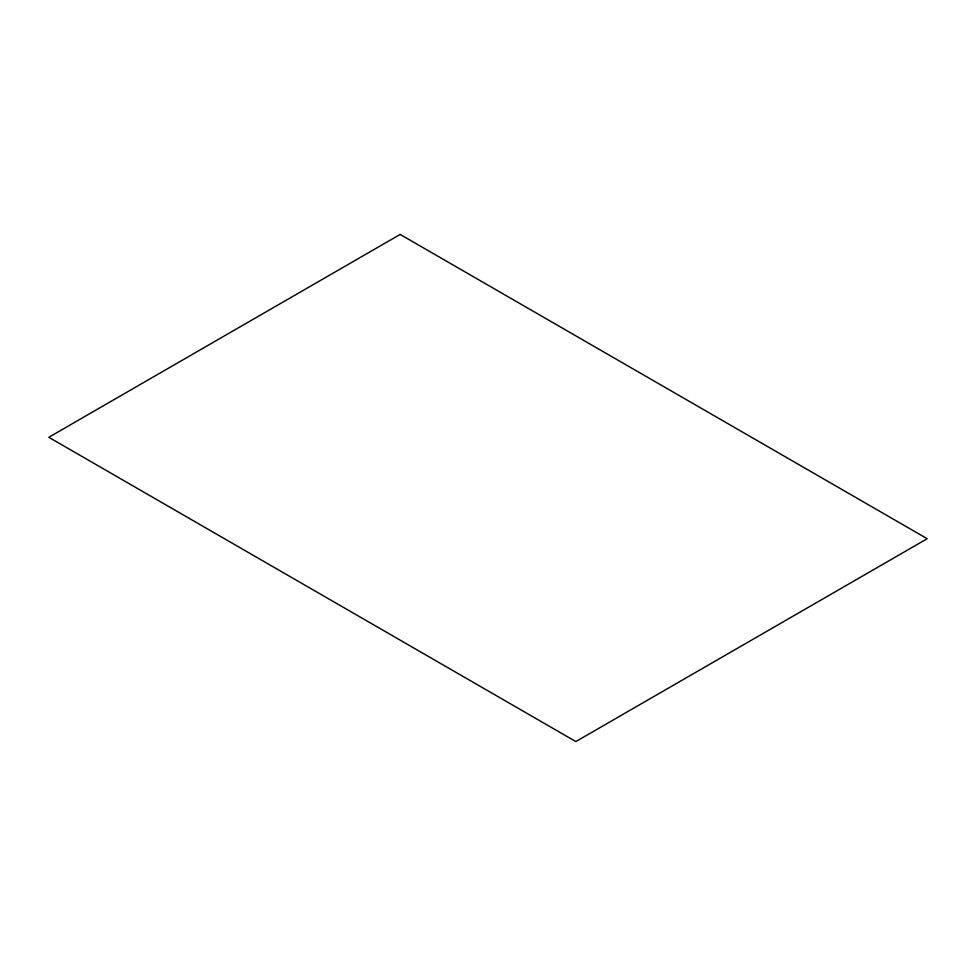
<?xml version="1.0" encoding="UTF-8"?>
<svg xmlns="http://www.w3.org/2000/svg" width="976" height="976" viewBox="0 0 976 976"><rect width="100%" height="100%" fill="white"/><g stroke="black" fill="none" stroke-linecap="round" stroke-linejoin="round"><path stroke-width="1.46" d="M400.16 234.435L48.8 437.285L575.84 741.565L927.2 538.715L400.16 234.435"/></g></svg>
